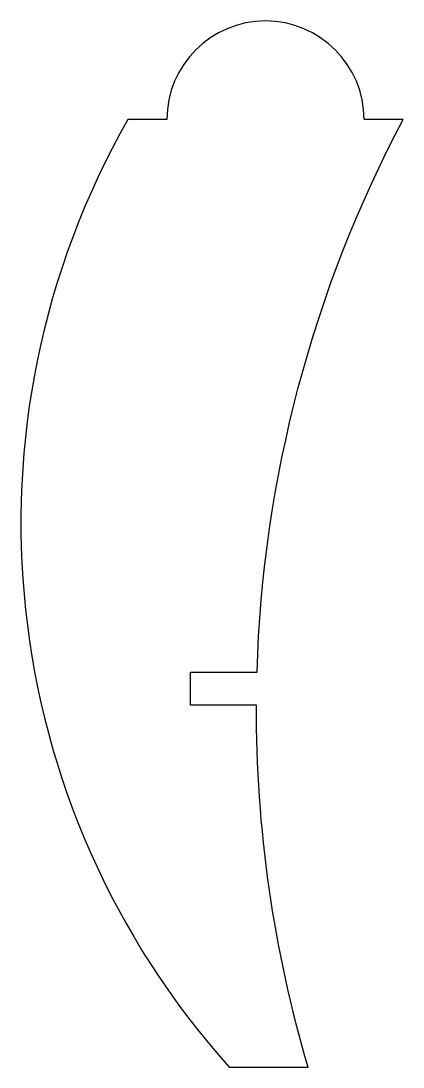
# Model space of a CAD drawing. Header units: millimetres. Extents: x -31 to 30, y -70 to 98.
import ezdxf

# ---------------------------------------------------------------- set-up
doc = ezdxf.new("R2010")
doc.units = ezdxf.units.MM

msp = doc.modelspace()

# ---------------------------------------------------------------- linework, layer by layer
msp.add_lwpolyline([(-3.72, -6.5), (6.98, -6.5, -0.114889), (30.48, 82.4), (24.21, 82.4, 1), (-7.54, 82.4), (-13.82, 82.4, 0.323183), (2.51, -70), (15.21, -70, -0.072882), (6.89, -11.8), (-3.72, -11.8)], format="xyb", close=True)

doc.saveas('drawing.dxf')
